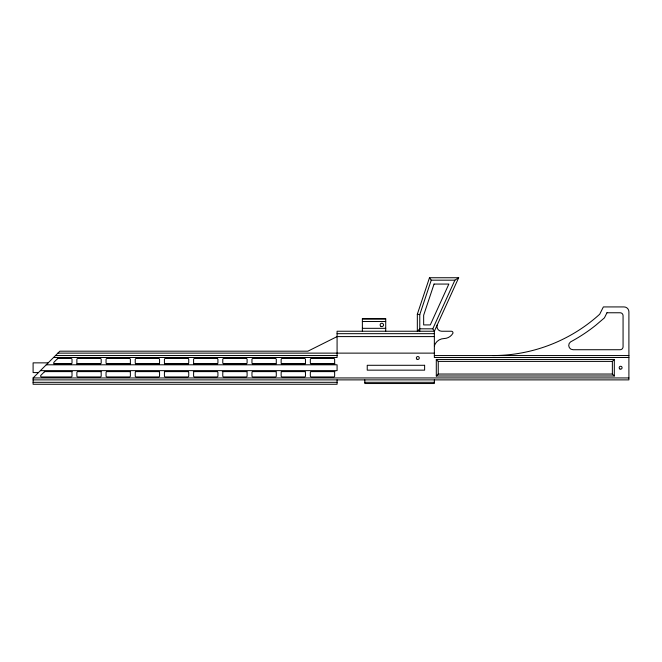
<?xml version="1.0" encoding="UTF-8"?>
<svg xmlns="http://www.w3.org/2000/svg" width="662" height="662" viewBox="0 0 662 662"><rect width="100%" height="100%" fill="white"/><g stroke="black" fill="none" stroke-linecap="round" stroke-linejoin="round"><path stroke-width="0.99" d="M53.531 357.505L337.082 357.505L337.082 331.24L434.355 331.24L432.791 328.815L419.766 328.815L417.333 331.24L417.333 314.218L429.489 277.742L458.675 277.742L434.355 331.24L434.355 357.505L628.9 357.505M419.766 331.24L419.766 314.615L431.243 280.175L429.489 277.742M432.791 328.815L454.893 280.175L458.675 277.742M337.082 379.88L337.082 384.258L33.1 384.258L33.1 377.936L59.853 351.183L307.896 351.183L337.082 336.594L434.355 336.594M436.299 375.991L438.244 374.047L612.367 374.047L614.311 375.991L614.311 359.449L436.299 359.449L436.299 375.991L614.311 375.991M436.299 359.449L438.244 361.394L612.367 361.394L614.311 359.449M431.243 280.175L454.893 280.175M362.371 319.084L385.714 319.084M362.371 321.517L385.714 321.517M362.371 328.327L385.714 328.327M337.082 333.673L434.355 333.673M57.908 353.127L434.355 353.127M55.476 355.56L337.082 355.56M434.355 355.56L628.9 355.56M48.177 362.859L33.1 362.859L33.1 372.582L38.454 372.582M53.936 363.959L71.504 363.959M76.676 363.959L100.442 363.959M106.64 363.959L130.406 363.959M135.578 363.959L159.343 363.959M164.507 363.959L188.273 363.959M193.445 363.959L217.21 363.959M223.408 363.959L246.148 363.959M252.346 363.959L276.112 363.959M281.276 363.959L305.05 363.959M311.248 363.959L335.013 363.959M46.232 364.803L337.082 364.803L337.082 370.637L40.399 370.637M44.362 371.481L72.29 371.481M77.462 371.481L101.253 371.481M106.425 371.481L130.215 371.481M135.387 371.481L159.178 371.481M164.35 371.481L188.14 371.481M193.312 371.481L217.095 371.481M222.267 371.481L247.092 371.481M252.263 371.481L276.054 371.481M281.226 371.481L305.017 371.481M311.223 371.481L335.013 371.481M33.1 377.936L628.9 377.936M33.1 379.88L628.9 379.88L628.9 311.785A4.866 4.866 0 0 0 624.034 306.928L603.363 306.928L599.714 314.218A159.145 159.145 0 0 1 492.718 355.56M33.1 382.313L337.082 382.313M364.803 382.313L434.355 382.313M417.333 314.218L419.766 314.615M612.367 361.394L612.367 374.047M438.244 361.394L438.244 374.047M434.355 379.88L434.355 383.53L364.803 383.53L364.803 379.88M385.714 331.24L385.714 318.596L362.371 318.596L362.371 331.24M437.375 324.603A4.7 4.7 0 0 0 441.645 331.24L451.376 331.24A1.614 1.614 0 0 1 452.949 333.218A10.476 10.476 0 0 1 444.078 338.539A10.476 10.476 0 0 0 434.355 345.837M434.049 284.064L423.655 315.244L423.655 324.918L430.283 324.918L448.853 284.064L434.049 284.064M606.971 312.762L604.406 317.892L595.932 325.125A164.979 164.979 0 0 1 570.594 341.865A4.303 4.303 0 0 0 573.027 349.726L620.145 349.726A2.921 2.921 0 0 0 623.066 346.805L623.066 315.683A2.921 2.921 0 0 0 620.145 312.762L606.971 312.762M44.296 371.895L40.887 375.304A0.976 0.976 0 0 0 41.574 376.959L71.033 376.959A0.976 0.976 0 0 0 72.009 375.991L72.009 372.582A0.976 0.976 0 0 0 71.033 371.614L44.983 371.614A0.976 0.976 0 0 0 44.296 371.895M57.429 358.763L54.019 362.172A0.976 0.976 0 0 0 54.706 363.827L71.033 363.827A0.976 0.976 0 0 0 72.009 362.859L72.009 359.449A0.976 0.976 0 0 0 71.033 358.481L58.115 358.481A0.976 0.976 0 0 0 57.429 358.763M100.219 358.481L77.843 358.481A0.976 0.976 0 0 0 76.875 359.449L76.875 362.859A0.976 0.976 0 0 0 77.843 363.827L100.219 363.827A0.976 0.976 0 0 0 101.195 362.859L101.195 359.449A0.976 0.976 0 0 0 100.219 358.481M129.404 358.481L107.029 358.481A0.976 0.976 0 0 0 106.052 359.449L106.052 362.859A0.976 0.976 0 0 0 107.029 363.827L129.404 363.827A0.976 0.976 0 0 0 130.373 362.859L130.373 359.449A0.976 0.976 0 0 0 129.404 358.481M158.582 358.481L136.207 358.481A0.976 0.976 0 0 0 135.238 359.449L135.238 362.859A0.976 0.976 0 0 0 136.207 363.827L158.582 363.827A0.976 0.976 0 0 0 159.559 362.859L159.559 359.449A0.976 0.976 0 0 0 158.582 358.481M187.768 358.481L165.392 358.481A0.976 0.976 0 0 0 164.416 359.449L164.416 362.859A0.976 0.976 0 0 0 165.392 363.827L187.768 363.827A0.976 0.976 0 0 0 188.736 362.859L188.736 359.449A0.976 0.976 0 0 0 187.768 358.481M216.946 358.481L194.57 358.481A0.976 0.976 0 0 0 193.602 359.449L193.602 362.859A0.976 0.976 0 0 0 194.57 363.827L216.946 363.827A0.976 0.976 0 0 0 217.922 362.859L217.922 359.449A0.976 0.976 0 0 0 216.946 358.481M246.132 358.481L223.756 358.481A0.976 0.976 0 0 0 222.78 359.449L222.78 362.859A0.976 0.976 0 0 0 223.756 363.794L246.132 363.794A0.976 0.976 0 0 0 247.1 362.859L247.1 359.449A0.976 0.976 0 0 0 246.132 358.481M275.309 358.481L252.942 358.481A0.976 0.976 0 0 0 251.965 359.449L251.965 362.859A0.976 0.976 0 0 0 252.942 363.827L275.309 363.827A0.976 0.976 0 0 0 276.286 362.859L276.286 359.449A0.976 0.976 0 0 0 275.309 358.481M304.495 358.481L282.12 358.481A0.976 0.976 0 0 0 281.151 359.449L281.151 362.859A0.976 0.976 0 0 0 282.12 363.827L304.495 363.827A0.976 0.976 0 0 0 305.463 362.859L305.463 359.449A0.976 0.976 0 0 0 304.495 358.481M333.673 358.481L311.305 358.481A0.976 0.976 0 0 0 310.329 359.449L310.329 362.859A0.976 0.976 0 0 0 311.305 363.827L333.673 363.827A0.976 0.976 0 0 0 334.649 362.859L334.649 359.449A0.976 0.976 0 0 0 333.673 358.481M424.623 365.292L367.236 365.292L367.236 370.149L424.623 370.149L424.623 365.292M100.219 371.614L77.843 371.614A0.976 0.976 0 0 0 76.875 372.582L76.875 375.991A0.976 0.976 0 0 0 77.843 376.959L100.219 376.959A0.976 0.976 0 0 0 101.195 375.991L101.195 372.582A0.976 0.976 0 0 0 100.219 371.614M129.404 371.614L107.029 371.614A0.976 0.976 0 0 0 106.052 372.582L106.052 375.991A0.976 0.976 0 0 0 107.029 376.959L129.404 376.959A0.976 0.976 0 0 0 130.373 375.991L130.373 372.582A0.976 0.976 0 0 0 129.404 371.614M158.582 371.614L136.207 371.614A0.976 0.976 0 0 0 135.238 372.582L135.238 375.991A0.976 0.976 0 0 0 136.207 376.959L158.582 376.959A0.976 0.976 0 0 0 159.559 375.991L159.559 372.582A0.976 0.976 0 0 0 158.582 371.614M187.768 371.614L165.392 371.614A0.976 0.976 0 0 0 164.416 372.582L164.416 375.991A0.976 0.976 0 0 0 165.392 376.959L187.768 376.959A0.976 0.976 0 0 0 188.736 375.991L188.736 372.582A0.976 0.976 0 0 0 187.768 371.614M216.946 371.614L194.57 371.614A0.976 0.976 0 0 0 193.602 372.582L193.602 375.991A0.976 0.976 0 0 0 194.57 376.959L216.946 376.959A0.976 0.976 0 0 0 217.922 375.991L217.922 372.582A0.976 0.976 0 0 0 216.946 371.614M246.132 371.614L223.756 371.614A0.976 0.976 0 0 0 222.78 372.582L222.78 375.991A0.976 0.976 0 0 0 223.756 376.959L246.132 376.959A0.976 0.976 0 0 0 247.1 375.991L247.1 372.582A0.976 0.976 0 0 0 246.132 371.614M275.309 371.614L252.942 371.614A0.976 0.976 0 0 0 251.965 372.582L251.965 375.991A0.976 0.976 0 0 0 252.942 376.959L275.309 376.959A0.976 0.976 0 0 0 276.286 375.991L276.286 372.582A0.976 0.976 0 0 0 275.309 371.614M304.495 371.614L282.12 371.614A0.976 0.976 0 0 0 281.151 372.582L281.151 375.991A0.976 0.976 0 0 0 282.12 376.959L304.495 376.959A0.976 0.976 0 0 0 305.463 375.991L305.463 372.582A0.976 0.976 0 0 0 304.495 371.614M333.673 371.614L311.305 371.614A0.976 0.976 0 0 0 310.329 372.582L310.329 375.991A0.976 0.976 0 0 0 311.305 376.959L333.673 376.959A0.976 0.976 0 0 0 334.649 375.991L334.649 372.582A0.976 0.976 0 0 0 333.673 371.614M619.905 368.982A1.456 1.456 0 0 0 622.09 367.724A1.456 1.456 0 0 0 619.905 366.458A1.456 1.456 0 0 0 619.905 368.982M417.085 359.259A1.456 1.456 0 0 0 419.278 357.993A1.456 1.456 0 0 0 417.085 356.727A1.456 1.456 0 0 0 417.085 359.259M380.973 326.391A1.705 1.705 0 0 0 383.53 324.918A1.705 1.705 0 0 0 380.973 323.445A1.705 1.705 0 0 0 380.973 326.391"/></g></svg>
